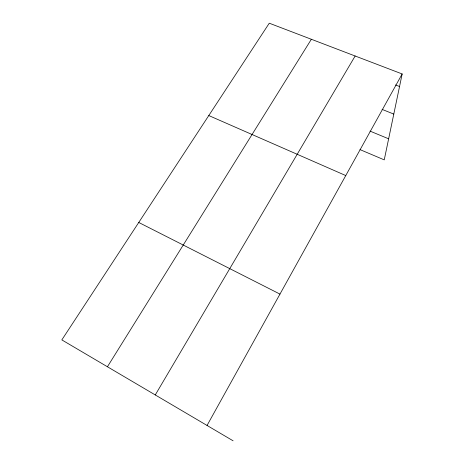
<?xml version="1.0" encoding="UTF-8"?>
<svg xmlns="http://www.w3.org/2000/svg" width="464" height="464" viewBox="0 0 464 464"><rect width="100%" height="100%" fill="white"/><g stroke="black" fill="none" stroke-linecap="round" stroke-linejoin="round"><path stroke-width="0.7" d="M233.096 440.8L61.834 339.897L269.277 23.2L402.166 73.956L384.244 159.871L359.989 149.599M207.054 425.459L402.166 73.956M155.266 394.945L355.151 55.999M107.433 366.763L311.361 39.272M395.531 84.953L399.545 86.513M382.087 109.388L393.797 114.086M370.017 131.109L388.641 138.806M208.783 115.553L345.767 175.56M138.753 222.465L279.966 294.101"/></g></svg>
